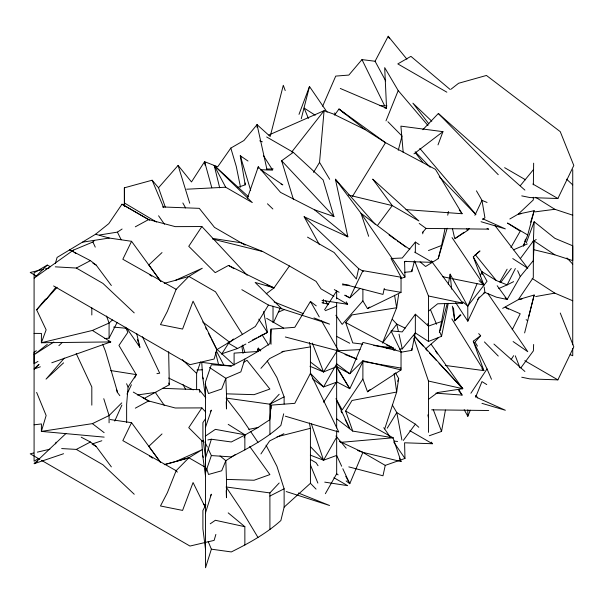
<?xml version="1.0" encoding="UTF-8"?>
<svg xmlns="http://www.w3.org/2000/svg" width="604" height="604" viewBox="0 0 604 604"><rect width="100%" height="100%" fill="white"/><g stroke="black" fill="none" stroke-linecap="round" stroke-linejoin="round"><path stroke-width="0.91" d="M109.082 422.808L109.082 415.544L103.775 398.693M104.386 338.534L109.075 338.164L109.082 323.034L106.493 316.013M124.394 205.639L124.379 187.814L152.125 180.219L158.527 187.753L165.269 207.074M126.629 422.558L126.636 404.393L128.078 387.051L136.262 374.608L118.943 345.435L127.822 332.389L125.594 327.209M144.243 398.398L169.309 384.771L168.644 351.679M269.913 419.629L257.968 427.511L244.869 435.091L231.287 441.969L211.37 439.229L205.526 457.802L205.526 567.745L211.37 549.172L208.199 541.546M316.262 305.873L310.433 301.464L294.797 327.308L271.037 329.135L269.913 343.631L257.968 351.475L244.869 359.055L231.287 366.032L211.37 364.718L205.526 381.766L205.526 472.63L211.37 455.575L208.146 448.795M234.095 364.703L234.103 353.129L257.968 351.475M271.037 408.802L271.037 405.133L294.797 403.344L310.433 373.355L323.548 386.953L336.647 382.143L336.677 363.834L349.776 373.755L362.906 360.739L401.033 369.927L401.048 351.611L391.037 330.894L402.234 331.906L415.363 314.223L428.47 326.077L441.592 321.494L444.778 303.857M271.03 344.272L271.037 329.135M310.426 374.503L310.418 346.885L309.414 342.46M316.058 489.119L310.441 483.298L310.418 428.311L309.384 422.936M336.662 430.705L336.677 473.77L325.36 493.702M336.662 427.957L336.647 382.143M336.662 349.746L336.677 381.826L323.548 402.241M336.662 347.964L336.654 302.536M401.033 369.927L367.526 391.777L362.883 379.048L362.906 360.739M415.363 314.223L415.341 332.532L411.807 350.35L400.724 352.275M448.251 303.284L441.562 336.307L428.478 341.441L428.47 295.998L414.873 261.585M428.47 432.351L428.47 381.048L413.997 338.497M336.662 298.972L336.677 290.962L334.306 289.595M419.214 244.575L415.363 242.083L402.234 258.014L391.037 258.512L401.048 277.228L401.033 292.359L367.526 308.644L362.883 300.913L362.898 289.339M415.348 252.759L415.363 242.083M533.362 184.824L533.649 163.178M572.728 344.741L572.735 245.798L554.902 238.353L534.163 221.728L533.385 240.943L533.309 277.546L518.323 299.644L502.664 308.357M572.735 169.769L572.735 260.626L554.872 254.835L533.981 249.754M533.317 197.266L533.309 199.939L518.323 214.065L509.851 218.98M404.416 272.329L411.807 271.589L411.89 269.701M411.807 350.35L411.883 348.546M533.642 344.476L533.37 350.879L520.829 367.904M395.484 372.849L398.678 378.466L397.666 381.366M269.988 418.723L271.037 405.133M313.552 172.382L319.546 162.4L324.084 110.683L332.978 113.831L364.982 129.543L385.518 142.665L435.469 169.347L462.098 213.725L405.971 209.618M323.11 303.125L323.434 299.433M258.067 168.614L258.286 166.764L280.566 192.404L314.51 209.792L333.944 216.549L323.125 179.947L293.287 152.329L266.658 136.972M257.961 350.901L258.286 348.123L260.762 350.977M398.678 378.466L396.662 392.041L384.718 428.916M422.709 233.823L422.996 231.974M448.296 284.363L450.139 274.156L467.79 306.334L477.017 283.804M429.353 435.726L441.562 431.422L445.42 410.071M420.082 261.902L425.601 266.507L438.217 258.655L441.592 245.466L444.937 228.946M447.723 215.19L448.47 211.521M439.342 332.411L441.592 321.494M375.054 224.129L335.401 179.207L347.859 236.844L304.129 216.738L358.633 268.621L356.36 279.025L334.133 252.51L307.504 237.138M384.31 288.357L382.981 294.42L342.513 283.895M431.399 442.143L432.404 443.736L404.582 442.8L404.974 458.436L385.254 465.382L382.981 475.778L348.81 466.892M283.699 413.808L280.86 425.458C266.236 438.647 248.78 448.077 231.309 456.903L211.37 455.575M266.039 445.148L276.926 466.318L284.122 488.802L284.137 507.126L280.86 520.557C266.221 533.702 248.848 543.253 231.309 551.928L211.37 549.172M411.807 271.589L414.457 260.807M327.096 112.17L309.497 86.508L301.253 118.739M524.627 332.91L534.163 295.024L518.323 299.644L521.969 298.995M244.205 437.757L244.869 435.091M528.734 316.579L534.163 295.024M398.27 150.298L402 136.021L387.927 121.729M440.12 330.599L447.247 303.351M523.411 246.236L527.73 235.001L534.163 210.721L518.323 214.065L521.131 213.703M55.357 263.382L57.101 257.417L95.568 234.246L108.788 223.639L121.993 204.212L148.622 219.569L175.251 226.636L201.879 226.538L247.142 275.25M55.606 443.887L56.104 442.188M215.87 534.419L214.126 540.391L189.966 546.054L41.495 460.331M438.217 258.655L447.194 228.221M523.623 245.33L524.159 243.548M524.702 241.774L525.51 239.116M530.644 222.257L534.163 210.721M244.869 359.055L240.845 371.875L225.836 378.3L221.706 388.991L208.516 393.551L205.149 384.084M205.526 512.773L211.362 494.193L210.517 495.824M196.617 389.716L196.617 373.363L200.513 361.962M205.526 427.202L211.362 410.139L210.305 411.701M247.421 198.15L258.286 166.764M257.077 351.611L258.286 348.123M438.013 144.892L442.951 131.657L400.905 126.138L403.193 152.382M405.231 328.123L396.805 324.122L382.46 343.095L396.662 307.738L398.617 294.563M526.273 242.921L534.163 221.728M299.003 114.375L309.497 86.508M164.258 283.321L175.447 280.339L202.28 268.252L188.878 276.406L176.149 289.339L167.376 311.339L160.468 324.62L182.582 329.052L193.076 301.185L216.874 349.641L214.126 359.033L189.966 364.695L53.597 285.956M386.001 120.853L398.202 90.577L384.688 67.618L386.568 108.237L384.756 107.912M464.189 409.686L467.821 416.292L470.297 410.222M475.605 397.221L481.977 381.607L486.756 384.567M480.21 276.005L481.984 271.679L496.299 280.535L507.149 284.884L513.619 281.638M322.627 106.221L335.733 76.089L348.84 75.077L361.97 59.6L375.084 61.253L385.684 80.883M114.73 421.079L121.887 405.095M273.423 322.664L280.581 307.421M455.68 302.612L467.821 321.177L479.221 297.04M452.532 228.992L454.759 238.723L467.79 230.305L468.576 228.637M474.887 215.334L481.984 200.362L476.435 190.841M126.991 394.102L131.423 384.786M134.654 377.998L136.262 374.608L110.66 370.546M521.75 195.877L529.98 197.561L557.885 198.512L573.8 165.473L560.263 131.664L486.439 75.455L458.61 83.261L451.06 89.165M521.75 377.236L529.98 378.919L557.885 379.871L573.8 346.832L560.263 313.023M95.568 234.246L109.279 238.044L131.559 241.306L122.831 259.259L176.149 289.339M110.207 419.546L131.559 422.672L122.831 440.626L176.149 470.697L177.327 472.147M512.215 329.754L520.21 313.763L505.238 307.232L508.447 309.15M515.355 268.516L507.149 284.884L498.798 288.493M109.075 338.164L117.055 322.581M205.866 504.801L202.906 510.508L202.906 528.832L205.519 549.413M375.084 61.253L388.198 36.255L406.915 59.184M336.677 363.834L323.548 386.953L312.366 378.64M310.328 455.129L323.54 460.225L336.662 437.115M510.893 247.519L520.21 231.181L507.602 223.155M554.872 254.835L534.178 241.019L533.37 260.543L520.278 276.541L507.156 299.486L496.307 297.153L484.506 292.261M499.75 282.03L507.126 269.203M357.621 450.509L362.906 452.358L401.048 461.554L393.038 437.787L352.759 431.09L345.669 411.052L352.004 400.482L396.662 392.041L394.155 373.37M313.974 317.9L329.573 324.137L281.766 308.765L268.448 305.065L255.333 326.477L242.423 334.389L216.874 349.641L211.71 339.576M387.239 428.183L396.805 412.562L392.328 405.012M352.54 196.308L385.518 142.665L338.972 109.03L334.563 115.1M221.638 354.171L228.599 343.223L233.499 338.995M511.12 359.606L513.626 355.688M324.559 309.814L336.677 290.962L339.131 292.261M309.988 366.266L323.54 371.943L336.662 351.528M201.879 226.538L188.75 246.311L215.198 272.646L228.508 265.428L274.02 287.882L289.429 265.987L316.058 281.373L321.018 288.893L333.929 296.36M205.707 412.011L201.879 407.896L188.75 427.67L202.634 441.494M470.894 393.234L487.043 368.923L473.294 341.192L480.648 335.628L478.678 333.612M260.928 453.921L269.618 440.95L283.895 433.695M362.883 379.048L342.181 409.957L335.952 398.663M205.549 418.731L202.906 422.634L202.906 437.779L205.519 457.485M285.209 90.562L283.299 85.285L270.184 136.489L257.04 124.643L243.941 140.513L230.811 148.086L217.712 166.802L204.582 161.676L191.483 181.94L178.097 165.421L158.527 187.753M520.278 258.701L533.385 240.943M403.344 440.407L415.348 424.151L396.805 412.562L401.909 440.052M377.462 225.496L392.268 205.594L372.819 179.207L418.897 220.966L392.268 205.594L348.372 195.017M500.633 282.559L511.271 268.44M467.821 321.177L467.768 306.009L487.043 281.26L473.294 256.889L479.984 250.932L475.031 255.175M291.717 152.019L324.084 110.683L268.878 134.994M50.532 266.787L47.278 265.081L34.088 272.819L34.088 333.393L41.442 333.438L41.366 342.747L92.412 330.448L110.728 341.932L41.366 342.747L46.138 329.852L36.633 309.799L46.032 299.539L55.945 287.149M520.278 185.685L533.385 169.694M399.448 349.021L402.249 348.901L415.348 332.932L428.478 341.441M36.633 309.799L45.542 299.025M362.83 344.152L352.759 342.906L345.669 322.536L352.004 314.911L396.662 307.738L394.555 295.25M480.648 335.628L475.031 342.128L477.462 346.122M64.303 358.127L46.032 379.138L63.594 362.853M422.543 232.442L426.054 228.41L488.719 229.15L487.028 228.41M362.883 300.913L342.181 324.378L335.869 315.25M260.928 368.349L269.618 358.595L283.895 351.302M452.351 306.198L454.759 320.86L460.346 314.631M46.032 299.539L57.146 287.3M269.92 434.495L269.897 404.197L279.184 394.253M269.92 529.58L269.897 492.917L279.184 482.989M422.83 129.717L438.345 113.492L524.899 190.109M47.278 265.081L34.179 278.104L73.416 250.124L92.918 241.993L94.141 240.717M204.212 466.628L188.878 457.772L175.447 461.698L202.28 449.61L188.878 457.772L176.149 470.697L167.376 492.698L160.468 505.978L182.582 510.41L193.076 482.551L204.975 506.771M121.766 402.883L109.082 415.544L92.412 423.638L41.366 431.399L41.442 423.94L34.088 424.823L34.088 461.169L38.739 458.444M38.777 364.416L34.194 368.976L40.355 366.802M65.912 433.551L34.194 463.683L63.563 453.725M38.996 364.446L34.194 368.976L35.704 367.896M58.875 345.677L62.303 342.445M455.446 320.211L460.935 315.046M477.394 299.539L484.936 292.434L484.166 287.021M162.015 252.578L148.826 264.967L160.891 281.524L131.559 241.306M162.015 433.936L148.826 446.326L160.339 462.128M112.419 319.954L109.082 323.034L92.412 330.448M360.143 288.319L349.776 297.855L344.861 295.273M284.137 507.126L310.441 483.298M438.217 337.87L425.601 348.893L427.519 350.954M367.526 391.777L370.35 389.384M428.462 311.12L437.681 303.782L462.755 303.132L431.928 261.796M37.833 460.837L34.194 463.683L36.55 462.173M47.278 344.408L34.179 354.639L53.801 342.038M413.974 153.831L442.951 131.657M266.228 293.838L274.02 287.882L267.066 285.058M428.462 399.357L437.681 392.532L462.755 388.704L431.09 344.197M293.401 199.373L281.638 160.762L293.287 152.329M367.526 308.644L369.769 307.036M455.529 238.187L464.046 232.298M467.141 230.154L469.459 228.546M482.619 219.433L484.936 217.825L481.984 200.362L487.043 202.453M210.237 523.796L215.371 520.278L244.847 526.696L244.869 545.034M205.247 436.201L215.371 429.353L244.847 434.759L244.869 449.92M99.668 234.964L117.418 232.125L122.106 229.014M235.318 454.623L225.836 460.686L221.706 470.773L208.516 474.472L206.576 468.175M243.956 362.158L246.991 360.286L269.897 389.051L254.08 394.661L226.455 393.838L225.836 378.3L209.512 367.504M36.414 350.773L34.088 352.132L34.088 424.823M37.969 361.403L34.088 363.683L34.088 333.393M533.121 241.321L536.209 239.539M135.311 226.817L148.622 219.569M135.311 408.176L148.622 400.935L175.251 407.994L201.879 407.896M222.03 353.702L237.599 348.5L245.888 344.023M248.38 342.687L267.444 332.404L263.646 311.513M483.283 293.317L484.936 292.434M55.274 266.84L76.323 268.04L90.426 260.641L96.164 265.081L111.355 285.511M61.676 448.568L76.323 449.406L90.426 442L96.164 446.439L111.355 466.877M269.867 404.167L284.122 396.866L276.926 377.568L267.225 360.996M252.397 340.067L256.579 337.938M258.248 337.085L267.444 332.404L258.799 319.154M269.867 496.065L284.122 488.802M278.361 312.177L284.401 309.52M404.34 261.909L406.031 261.192M513.513 249.807L527.292 243.948M325.299 310.683L336.647 306.092M310.433 362.038L323.54 371.943L336.647 366.666L349.776 388.712L362.906 361.494L401.048 368.085M428.47 250.562L441.592 245.466M310.433 446.65L323.54 460.225L336.647 455.431L341.668 466.243M51.793 362.762L110.728 341.932L109.014 341.23M237.493 187.55L245.209 184.832L245.156 182.989M400.686 278.587L404.974 277.077L404.582 261.441L432.404 262.378L431.399 260.785M92.042 444.061L101.827 440.739M175.447 280.339L188.878 276.406L215.515 291.792L242.423 334.389M164.356 464.627L188.878 457.772M164.258 464.68L174.586 461.924M277.055 436.813L310.418 428.311M43.624 269.308L30.2 272.457L36.655 276.179M45.413 268.886L48.992 268.048M33.779 452.977L30.2 453.815L39.887 459.402M37.357 452.139L49.883 449.202M248.788 429.376L257.968 427.511M203.495 440.814L201.744 441.169L202.695 455.575L205.519 476.118M207.867 439.931L211.37 439.229M156.934 373.672L159.698 373.166L142.438 336.722M535.65 296.556L554.812 293.136L572.735 300.769M281.917 351.626L310.418 346.885M82.65 242.151L109.279 238.044M137.342 394.986L155.907 392.351M535.159 211.861L554.812 209.286L572.735 215.198M340.248 442.407L393.038 437.787L345.669 411.052M336.556 350.826L360.09 349.603M386.447 348.229L393.038 347.881L394.042 350.411M186.689 189.211L225.677 187.225L252.306 202.597L214.194 165.451L219.697 187.836M196.904 370.048L202.476 369.769M392.91 349.293L395.711 349.172M266.636 169.112L273.136 168.886M431.664 409.837L488.719 410.509M219.992 455.952L225.836 460.686L226.455 479.402L254.08 480.24L269.897 474.593L249.716 446.477M379.516 105.632L386.953 105.881M260.566 169.716L272.638 170.117L263.555 155.794M162.529 206.953L199.297 208.35L214.503 227.391L245.164 245.111M162.529 388.319L199.297 389.708L205.73 397.764M342.468 284.892L348.969 285.171M435.907 393.166L462.098 395.084L458.708 389.437M113.612 327.104L126.629 328.304M104.167 437.122L41.366 431.399L46.138 415.514L36.633 392.389M393.838 441.101L397.575 441.449M373.816 345.511L393.038 347.881L345.669 322.536M231.287 366.032L201.744 362.355L202.695 377.206L205.519 396.904M108.879 341.698L110.728 341.932M445.224 365.428L483.872 370.614L473.294 341.192M269.897 492.917L226.085 486.96L241.109 509.391L257.976 537.454M269.897 404.197L226.085 398.081L241.109 417.455L249.543 429.897M212.751 238.429L241.132 242.785L262.68 251.513L289.429 265.987M322 300.354L347.64 304.295L346.273 301.819M324.748 482.135L347.64 485.654L333.929 477.719M391.271 437.485L393.038 437.787M401.048 277.228L362.921 270.645L349.776 297.855L344.944 295.197M384.295 289.467L401.033 292.359M442.468 276.647L449.829 278.142M451.664 278.512L483.872 285.035L473.294 256.889M428.47 295.998L462.755 303.132M428.47 381.048L462.755 388.704L413.763 335.447M321.985 302.717L328.402 304.197M401.048 351.611L362.921 342.423L349.776 373.755L336.088 366.303M212.699 239.108L262.68 251.513M285.315 336.979L338.776 351L321.585 320.951M274.02 287.882L255.137 282.446L281.766 308.765M481.063 221.721L505.352 228.893L482.732 218.761M481.962 403.351L505.352 410.252L477.704 397.87L475.748 395.846M285.315 416.194L338.776 432.034L310.433 373.355M286.19 491.55L329.573 505.495L298.376 493.015M259.72 140.815L262.355 141.819M344.997 354.525L356.934 359.176M274.11 301.947L303.578 313.733M281.087 184.152L282.815 184.869L260.377 169.505M570.184 354.669L572.735 355.741L572.735 348.41M336.254 350.26L356.889 358.957M340.294 88.456L386.568 108.237M386.53 344.937L393.038 347.881M339.335 441.328L362.906 452.358L349.776 483.698L346.137 480.943M168.682 378.051L193.235 389.897M90.426 260.641L69.535 249.739L72.767 251.596M81.238 437.205L90.426 442M336.662 336.39L349.746 343.253M336.677 381.826L349.776 388.712L338.572 370.539M446.854 92.185L397.802 63.911L410.916 56.353L450.161 89.505M241.819 289.678L268.448 305.065M266.658 318.331L283.601 328.108M74.375 252.525L75.991 253.453M92.941 263.216L96.164 265.081M76.323 268.04L102.952 283.419L134.239 312.902M310.403 459.47L316.058 462.732L318.036 465.744M133.295 392.087L148.622 400.935M92.941 444.582L96.164 446.439M76.323 449.406L102.952 464.778L134.239 494.261M504.627 167.67L525.608 179.833M532.871 184.039L557.885 198.512M397.424 240.973L409.814 249.309M414.654 252.11L432.404 262.378M524.801 360.724L557.885 379.871M358.633 268.621L363.472 271.423M336.345 297.764L347.64 304.295M121.993 204.212L149.543 220.166M409.814 430.667L432.404 443.736M227.942 342.898L237.599 348.5M362.664 452.321L385.254 465.382M142.257 397.304L149.543 401.532M507.647 223.087L527.73 235.001M228.508 265.428L233.997 268.689M156.496 222.046L124.394 202.967L124.401 206.659M526.122 319.69L527.73 320.649M535.695 197.312L554.812 209.286M337.175 349.995L338.776 351M228.206 424.348L244.847 434.759M512.758 258.58L527.753 268.236L495.091 225.715M315.175 115.198L304.144 108.071L308.41 118.444M532.169 278.421L554.812 293.136M247.995 161.026L240.256 155.734L245.209 184.832M513.113 341.562L527.753 351.679L487.715 293.348M149.46 274.624L151.77 276.239M149.46 455.99L152.54 458.142M389.067 234.971L395.907 239.879M419.206 223.45L426.054 228.41M405.782 246.976L360.988 213.287L335.401 179.207M202.68 321.955L229.309 341.977M203.42 503.872L205.639 505.54M336.662 418.799L352.759 431.09M336.677 473.77L338.127 474.872M92.412 423.638L104.137 432.653M364.982 129.543L338.972 109.03L345.571 114.345M314.51 209.792L347.859 236.844M228.206 512.871L244.847 526.696M462.724 301.789L467.768 306.009M505.118 297.674L507.156 299.486L497.183 285.73M493.936 344.061L524.899 371.475M415.348 424.151L418.806 427.277M479.032 280.618L483.872 285.035L452.041 237.599M248.629 196.874L214.194 165.451L225.677 187.225M216.949 349.323L234.171 365.035M566.59 179.154L572.735 184.907M241.608 157.025L240.256 155.734L250.668 190.358M431.792 121.215L412.902 103.171L428.848 123.888M267.451 203.79L272.865 208.992M182.34 359.659L196.617 373.363M481.886 368.629L483.872 370.614L451.837 318.837M438.345 113.492L498.262 174.699M484.431 341.932L498.262 356.058M415.159 151.755L430.146 167.27M439.267 176.715L475.748 214.488M566.929 257.953L572.735 264.122M281.638 160.762L333.944 216.549M429.444 353.015L436.488 360.565M439.048 363.306L462.755 388.704M392.328 319.32L396.805 324.122L398.414 331.46M372.819 179.207L375.295 181.993M413.74 335.477L423.102 346.069M398.202 90.577L428.01 125.557M419.803 148.373L475.876 214.36M475.876 395.718L477.704 397.87M335.93 436.02L346.145 448.206M475.257 254.616L496.299 280.535M415.401 152.774L422.808 162.438M459.244 210.003L462.098 213.725M458.678 390.622L462.098 395.084M117.048 391.936L119.849 395.665M131.559 422.672L160.324 462.105M158.573 215.779L164.454 224.22M155.371 392.532L164.454 405.586M404.974 277.077L360.988 213.287L368.651 236.307M383.774 427.692L389.603 436.148M393.846 442.294L404.974 458.436M127.127 328.803L139.886 347.27L136.7 333.536M250.592 431.452L257.976 442.339M466.779 228.757L467.79 230.305M262.045 334.767L268.599 345.111M336.624 367.375L337.598 368.953M435.469 350.713L437.402 353.936M319.546 162.4L329.701 179.32M310.433 301.464L319.259 316.896M182.853 202.982L185.594 207.927M182.853 384.34L185.594 389.293M304.129 216.738L319.395 244.703M345.752 476.284L349.776 483.698L342.823 468.734M325.692 300.89L327.443 304.144M388.198 36.255L389.512 38.709M216.323 350.849L223.978 365.36M205.685 327.829L206.545 329.505M208.697 333.702L210.849 337.893M341.018 411.128L341.849 412.796M345.171 419.493L349.746 428.697L336.647 400.467M117.418 232.125L121.162 239.735M361.97 59.6L384.612 105.738M399.448 458.24L401.048 461.554M204.922 442.015L207.338 447.103M76.18 353.483L91.816 386.975L91.823 405.148M92.918 241.993L95.266 247.134M126.576 383.744L128.078 387.051M517.643 270.683L520.278 276.541M487.043 368.923L491.49 379.267M116.353 389.467L117.463 392.056L105.451 351.188L102.665 344.204M152.125 180.219L163.684 207.663M430.448 309.626L436.541 324.257M439.41 331.143L441.562 336.307M310.426 464.967L317.87 483.087M515.288 355.832L519.946 367.791M312.321 343.087L323.54 371.943M433.257 409.572L441.562 431.422M168.675 383.019L169.309 384.771M202.695 377.206L203.306 378.927M311.377 423.834L323.54 460.225M137.35 339.305L138.195 341.962M138.761 343.729L139.886 347.27M178.097 165.421L189.732 203.223M202.695 455.575L203.246 457.371M242.657 345.08L244.794 352.185M230.811 148.086L236.255 166.372L240.498 187.165M334.646 112.865L335.16 114.617M211.793 187.723L204.582 161.676L205.179 165.36M215.515 352.185L218.595 364.718M267.006 169.716L257.04 124.643L257.047 127.323M399.025 334.216L402.249 348.901M427.843 323.465L428.432 326.228M199.297 389.708L199.871 392.426M427.866 414.895L428.432 417.628M241.804 346.183L243.042 353.461M481.984 271.679L482.369 274.382M450.139 274.156L451.618 289.097M453.468 307.783L454.759 320.86M226.213 401.713L226.462 408.984L226.455 393.838M226.213 490.546L226.462 497.734L226.455 479.402M467.798 409.867L467.821 416.292M124.379 187.814L124.416 206.258M73.416 250.124L73.416 251.906M284.122 396.866L284.129 403.993M91.823 307.859L91.823 314.986M273.023 306.243L273.023 322.596"/></g></svg>
